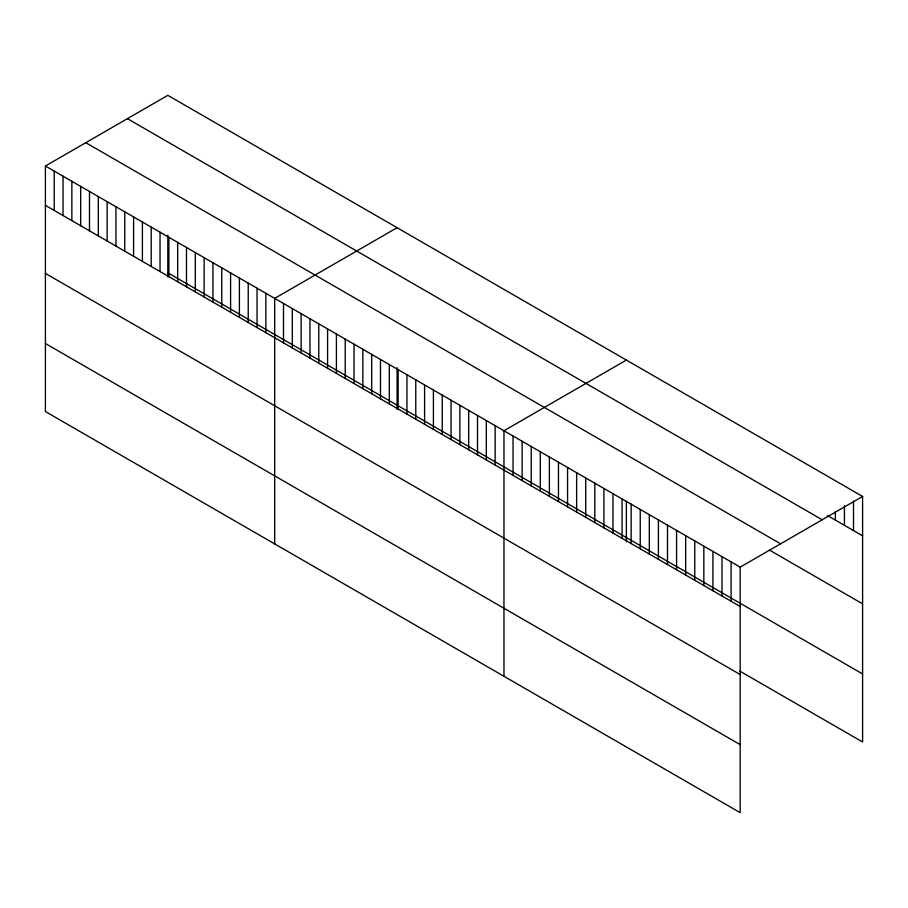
<?xml version="1.0" encoding="UTF-8"?>
<svg xmlns="http://www.w3.org/2000/svg" width="908" height="908" viewBox="0 0 908 908"><rect width="100%" height="100%" fill="white"/><g stroke="black" fill="none" stroke-linecap="round" stroke-linejoin="round"><path stroke-width="1.36" d="M45.4 166.016L740.179 567.137L740.179 812.66L45.4 411.54L45.4 166.016L167.821 95.34L862.6 496.46L862.6 741.984L739.941 671.171M397.091 227.704L274.681 298.38L274.681 543.903M626.372 360.079L503.963 430.755L503.963 676.278M740.179 567.137L862.6 496.46M827.392 515.483L862.6 535.811M127.415 118.653L822.205 519.785M85.795 142.692L780.585 543.813M769.473 550.078L862.6 603.854M167.821 272.82L862.6 673.952M45.4 205.356L740.179 606.487M45.4 273.399L740.179 674.53M45.4 343.496L740.179 744.628M853.52 501.057L853.52 530.567M844.429 505.642L844.429 525.323M835.349 511.647L835.349 520.08M731.099 561.893L731.099 601.244M722.008 556.649L722.008 596M712.928 551.406L712.928 590.756M703.836 546.162L703.836 585.501M694.756 540.918L694.756 580.257M685.665 535.663L685.665 575.014M676.585 530.42L676.585 569.77M667.494 525.176L667.494 564.526M658.413 519.932L658.413 559.283M649.322 514.688L649.322 554.028M640.242 509.445L640.242 548.784M631.151 504.19L631.151 543.54M626.372 501.261L626.372 541.736M622.071 498.946L622.071 538.296M612.979 493.702L612.979 533.053M603.899 488.459L603.899 527.809M594.808 483.215L594.808 522.554M585.728 477.971L585.728 517.31M576.637 472.716L576.637 512.067M567.557 467.472L567.557 506.823M558.465 462.229L558.465 501.579M549.385 456.985L549.385 496.336M540.294 451.741L540.294 491.092M531.214 446.498L531.214 485.837M522.134 441.243L522.134 480.593M513.043 435.999L513.043 475.349M495.144 425.67L495.144 465.01M486.325 420.574L486.325 459.925M477.506 415.478L477.506 454.829M468.687 410.393L468.687 449.744M459.868 405.297L459.868 444.648M451.049 400.212L451.049 439.551M442.23 395.116L442.23 434.467M433.411 390.031L433.411 429.37M424.592 384.935L424.592 424.286M415.773 379.839L415.773 419.19M406.954 374.754L406.954 414.105M398.135 369.658L398.135 409.009M397.091 367.638L397.091 409.36M389.316 364.573L389.316 403.912M380.497 359.477L380.497 398.828M371.678 354.392L371.678 393.731M362.859 349.296L362.859 388.647M354.041 344.2L354.041 383.551M345.222 339.115L345.222 378.466M336.403 334.019L336.403 373.37M327.584 328.934L327.584 368.273M318.776 323.838L318.776 363.189M309.957 318.753L309.957 358.093M301.138 313.657L301.138 353.008M292.319 308.561L292.319 347.912M283.5 303.476L283.5 342.827M265.862 293.295L265.862 332.646M257.043 288.199L257.043 327.55M248.224 283.114L248.224 322.454M239.406 278.018L239.406 317.369M230.587 272.922L230.587 312.273M221.768 267.837L221.768 307.188M212.949 262.741L212.949 302.092M204.13 257.656L204.13 297.007M195.311 252.56L195.311 291.911M186.492 247.475L186.492 286.815M177.673 242.379L177.673 281.73M168.854 237.294L168.854 276.634M167.821 235.263L167.821 276.985M160.035 232.198L160.035 271.549M151.216 227.102L151.216 266.453M142.397 222.017L142.397 261.368M133.59 216.921L133.59 256.272M124.771 211.836L124.771 251.176M115.952 206.74L115.952 246.091M107.133 201.655L107.133 240.995M98.314 196.559L98.314 235.91M89.495 191.463L89.495 230.814M80.676 186.378L80.676 225.729M71.857 181.282L71.857 220.633M63.038 176.197L63.038 215.537M54.219 171.101L54.219 210.452"/></g></svg>
